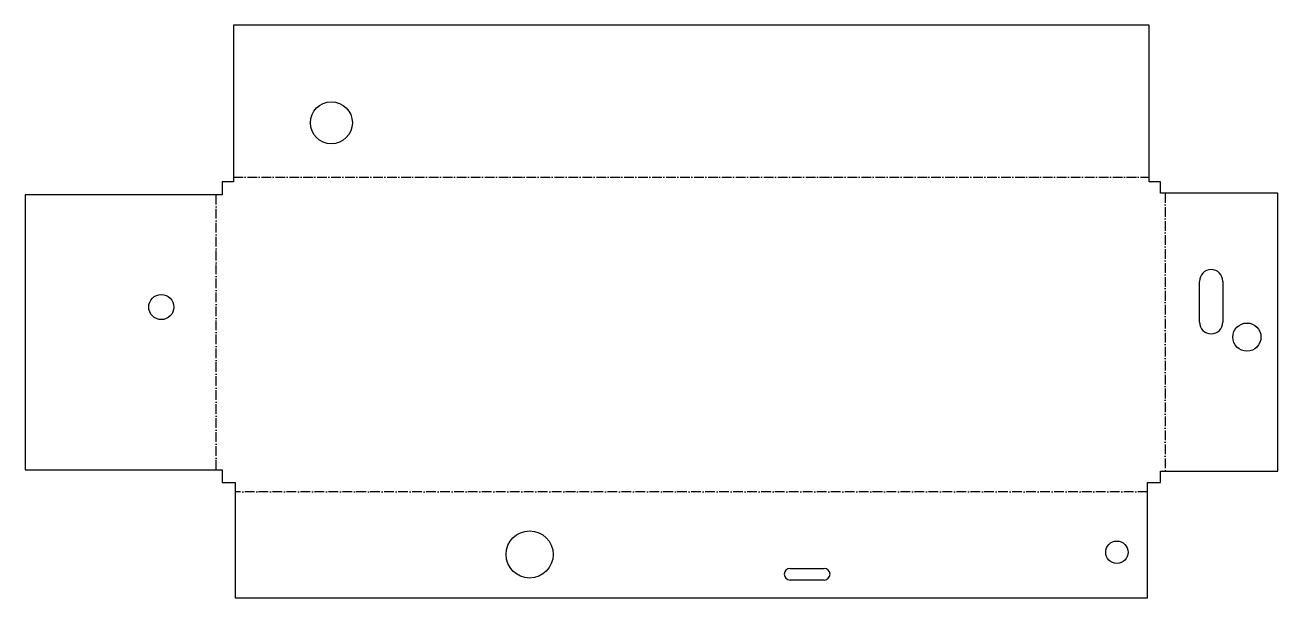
# Model space of a CAD drawing. Header units: millimetres. Extents: x -52 to 277, y -30 to 120.
import ezdxf

# ---------------------------------------------------------------- set-up
doc = ezdxf.new("R2010")
doc.units = ezdxf.units.MM
doc.linetypes.add('DASHDOT', pattern=[3.556, 2.54, -0.508, 0, -0.508])
doc.layers.add('BEND', color=7, linetype='Continuous')
doc.layers.add('CUT', color=7, linetype='Continuous')

msp = doc.modelspace()

# ---------------------------------------------------------------- linework, layer by layer
at = {"layer": 'BEND', "color": 3, "linetype": 'DASHDOT'}
for p, q in [((3, 80.07), (242.84, 80.07)), ((247.1, 75.81), (247.1, 3)), ((-1.57, 3.4), (-1.57, 75.41)), ((242.44, -2.36), (3.4, -2.36))]:
    msp.add_line(p, q, dxfattribs=at)
at = {"layer": 'CUT'}
for p, q in [((242.84, 119.88), (3, 119.88)), ((3, 119.88), (3, 78.81)), ((242.84, 78.81), (242.84, 119.88)), ((3, 78.81), (0, 78.81)), ((0, 78.81), (0, 75.41)), ((245.84, 78.81), (242.84, 78.81)), ((245.84, 75.81), (245.84, 78.81)), ((276.62, 75.81), (245.84, 75.81)), ((276.62, 3), (276.62, 75.81)), ((0, 75.41), (-51.62, 75.41)), ((-51.62, 75.41), (-51.62, 3.4)), ((256.07, 42.05), (256.07, 52.74)), ((262.18, 52.74), (262.18, 42.05)), ((-51.62, 3.4), (0, 3.4)), ((0, 3.4), (0, 0)), ((0, 0), (3.4, 0)), ((3.4, 0), (3.4, -30.2)), ((242.44, -30.2), (242.44, 0)), ((242.44, 0), (245.84, 0)), ((245.84, 0), (245.84, 3)), ((245.84, 3), (276.62, 3)), ((148.8, -22.45), (157.74, -22.45)), ((157.74, -25.51), (148.8, -25.51)), ((3.4, -30.2), (242.44, -30.2))]:
    msp.add_line(p, q, dxfattribs=at)
for centre, radius in [((28.63, 94.27), 5.5), ((-15.93, 46), 3.29), ((268.48, 38.13), 3.69), ((80.57, -18.81), 6.17), ((234.43, -18.24), 2.94)]:
    msp.add_circle(centre, radius, dxfattribs=at)
for centre, radius, start, end in [((259.12, 52.74), 3.06, 0, 180), ((259.12, 42.05), 3.06, 180, 0), ((148.8, -23.98), 1.53, 90, -90), ((157.74, -23.98), 1.53, -90, 90)]:
    msp.add_arc(centre, radius, start, end, dxfattribs=at)

doc.saveas('drawing.dxf')
